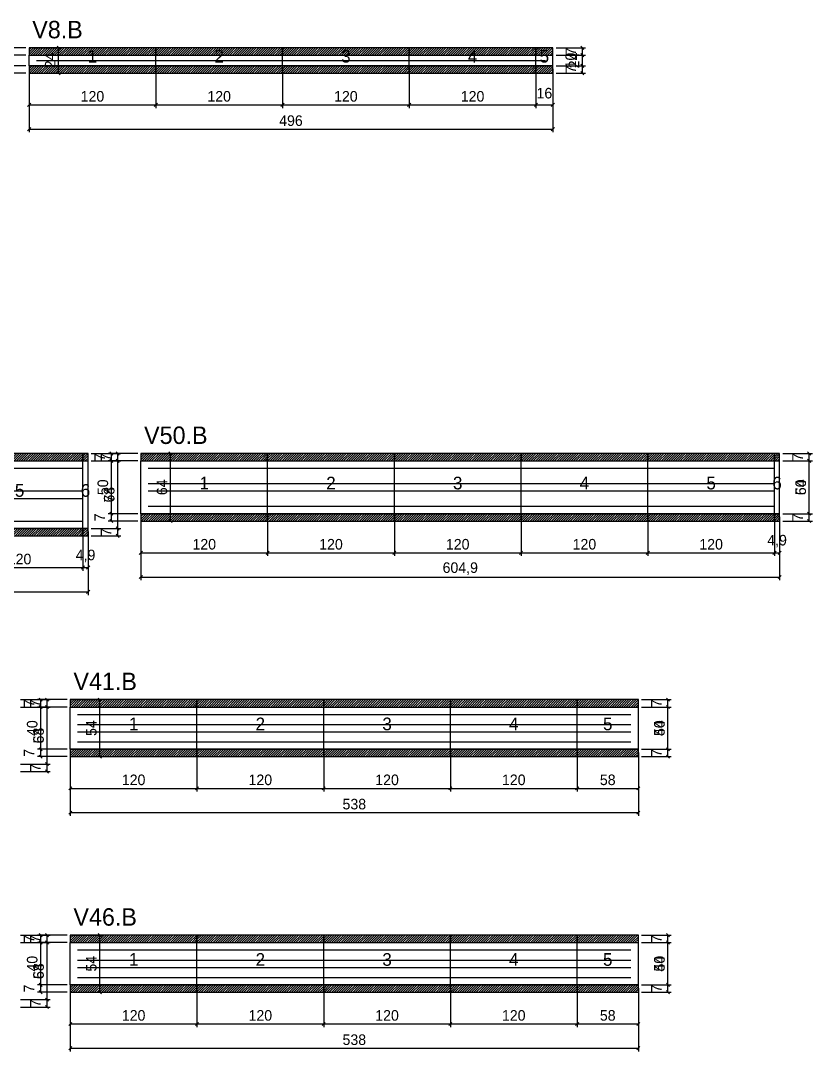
# Model space of a CAD drawing. Extents: x -9000 to 3070, y -8219 to 1250.
# Drawn here: x 732 to 1482, y -8205 to -7229 of the extents above; entities that cross this region are included whole.
import ezdxf
from ezdxf.enums import TextEntityAlignment as Align

# ---------------------------------------------------------------- set-up
doc = ezdxf.new("R2010")
doc.units = 0
for name, color, linetype in [('5', 5, 'Continuous'), ('COTA', 241, 'Continuous'), ('NOMENCLATURA', 7, 'Continuous'), ('Painéis', 200, 'Continuous'), ('SARR_2.2x5', 40, 'Continuous'), ('SARR_2.2x7', 40, 'Continuous'), ('SCO-___-LAJ', 224, 'Continuous')]:
    doc.layers.add(name, color=color, linetype=linetype)
doc.dimstyles.new('PAINEL', dxfattribs={"dimtxt": 10, "dimasz": 3, "dimexe": 3, "dimexo": 3, "dimgap": 3, "dimtad": 1, "dimblk": 'OBLIQUE', "dimblk1": 'OBLIQUE', "dimcen": 2.5, "dimclrd": 4, "dimclre": 4, "dimclrt": 240, "dimazin": 3, "dimtfac": 1, "dimtmove": 0, "dimatfit": 3})

# ---------------------------------------------------------------- blocks, each defined once
blk = doc.blocks.new('_OBLIQUE')
at = {"color": 0, "linetype": 'BYBLOCK'}
blk.add_line((-0.5, -0.5), (0.5, 0.5), dxfattribs=at)

msp = doc.modelspace()

# ---------------------------------------------------------------- hatches: boundary and pattern name
at = {"layer": 'COTA'}
h = msp.add_hatch(dxfattribs=at)
h.set_pattern_fill('ANSI31', scale=0.5)
h.paths.add_polyline_path([(740, -7262), (860, -7262), (860, -7255), (740, -7255)])
h = msp.add_hatch(dxfattribs=at)
h.set_pattern_fill('ANSI31', scale=0.5)
h.paths.add_polyline_path([(860, -7262), (980, -7262), (980, -7255), (860, -7255)])
h = msp.add_hatch(dxfattribs=at)
h.set_pattern_fill('ANSI31', scale=0.5)
h.paths.add_polyline_path([(980, -7262), (1100, -7262), (1100, -7255), (980, -7255)])
h = msp.add_hatch(dxfattribs=at)
h.set_pattern_fill('ANSI31', scale=0.5)
h.paths.add_polyline_path([(1100, -7262), (1220, -7262), (1220, -7255), (1100, -7255)])
h = msp.add_hatch(dxfattribs=at)
h.set_pattern_fill('ANSI31', scale=0.5)
h.paths.add_polyline_path([(1220, -7262), (1236, -7262), (1236, -7255), (1220, -7255)])
h = msp.add_hatch(dxfattribs=at)
h.set_pattern_fill('ANSI31', scale=0.5)
h.paths.add_polyline_path([(740, -7279), (860, -7279), (860, -7272), (740, -7272)])
h = msp.add_hatch(dxfattribs=at)
h.set_pattern_fill('ANSI31', scale=0.5)
h.paths.add_polyline_path([(860, -7279), (980, -7279), (980, -7272), (860, -7272)])
h = msp.add_hatch(dxfattribs=at)
h.set_pattern_fill('ANSI31', scale=0.5)
h.paths.add_polyline_path([(980, -7279), (1100, -7279), (1100, -7272), (980, -7272)])
h = msp.add_hatch(dxfattribs=at)
h.set_pattern_fill('ANSI31', scale=0.5)
h.paths.add_polyline_path([(1100, -7279), (1220, -7279), (1220, -7272), (1100, -7272)])
h = msp.add_hatch(dxfattribs=at)
h.set_pattern_fill('ANSI31', scale=0.5)
h.paths.add_polyline_path([(1220, -7279), (1236, -7279), (1236, -7272), (1220, -7272)])
h = msp.add_hatch(dxfattribs=at)
h.set_pattern_fill('ANSI31', scale=0.5)
h.paths.add_polyline_path([(671, -7646), (791, -7646), (791, -7639), (671, -7639)])
h = msp.add_hatch(dxfattribs=at)
h.set_pattern_fill('ANSI31', scale=0.5)
h.paths.add_polyline_path([(791, -7646), (795.9, -7646), (795.9, -7639), (791, -7639)])
h = msp.add_hatch(dxfattribs=at)
h.set_pattern_fill('ANSI31', scale=0.5)
h.paths.add_polyline_path([(845.9, -7646), (965.9, -7646), (965.9, -7639), (845.9, -7639)])
h = msp.add_hatch(dxfattribs=at)
h.set_pattern_fill('ANSI31', scale=0.5)
h.paths.add_polyline_path([(965.9, -7646), (1085.9, -7646), (1085.9, -7639), (965.9, -7639)])
h = msp.add_hatch(dxfattribs=at)
h.set_pattern_fill('ANSI31', scale=0.5)
h.paths.add_polyline_path([(1085.9, -7646), (1205.9, -7646), (1205.9, -7639), (1085.9, -7639)])
h = msp.add_hatch(dxfattribs=at)
h.set_pattern_fill('ANSI31', scale=0.5)
h.paths.add_polyline_path([(1205.9, -7646), (1325.9, -7646), (1325.9, -7639), (1205.9, -7639)])
h = msp.add_hatch(dxfattribs=at)
h.set_pattern_fill('ANSI31', scale=0.5)
h.paths.add_polyline_path([(1325.9, -7646), (1445.9, -7646), (1445.9, -7639), (1325.9, -7639)])
h = msp.add_hatch(dxfattribs=at)
h.set_pattern_fill('ANSI31', scale=0.5)
h.paths.add_polyline_path([(1445.9, -7646), (1450.8, -7646), (1450.8, -7639), (1445.9, -7639)])
h = msp.add_hatch(dxfattribs=at)
h.set_pattern_fill('ANSI31', scale=0.5)
h.paths.add_polyline_path([(845.9, -7703), (965.9, -7703), (965.9, -7696), (845.9, -7696)])
h = msp.add_hatch(dxfattribs=at)
h.set_pattern_fill('ANSI31', scale=0.5)
h.paths.add_polyline_path([(965.9, -7703), (1085.9, -7703), (1085.9, -7696), (965.9, -7696)])
h = msp.add_hatch(dxfattribs=at)
h.set_pattern_fill('ANSI31', scale=0.5)
h.paths.add_polyline_path([(1085.9, -7703), (1205.9, -7703), (1205.9, -7696), (1085.9, -7696)])
h = msp.add_hatch(dxfattribs=at)
h.set_pattern_fill('ANSI31', scale=0.5)
h.paths.add_polyline_path([(1205.9, -7703), (1325.9, -7703), (1325.9, -7696), (1205.9, -7696)])
h = msp.add_hatch(dxfattribs=at)
h.set_pattern_fill('ANSI31', scale=0.5)
h.paths.add_polyline_path([(1325.9, -7703), (1445.9, -7703), (1445.9, -7696), (1325.9, -7696)])
h = msp.add_hatch(dxfattribs=at)
h.set_pattern_fill('ANSI31', scale=0.5)
h.paths.add_polyline_path([(1445.9, -7703), (1450.8, -7703), (1450.8, -7696), (1445.9, -7696)])
h = msp.add_hatch(dxfattribs=at)
h.set_pattern_fill('ANSI31', scale=0.5)
h.paths.add_polyline_path([(671, -7717), (791, -7717), (791, -7710), (671, -7710)])
h = msp.add_hatch(dxfattribs=at)
h.set_pattern_fill('ANSI31', scale=0.5)
h.paths.add_polyline_path([(791, -7717), (795.9, -7717), (795.9, -7710), (791, -7710)])
h = msp.add_hatch(dxfattribs=at)
h.set_pattern_fill('ANSI31', scale=0.5)
h.paths.add_polyline_path([(779, -7879), (899, -7879), (899, -7872), (779, -7872)])
h = msp.add_hatch(dxfattribs=at)
h.set_pattern_fill('ANSI31', scale=0.5)
h.paths.add_polyline_path([(899, -7879), (1019, -7879), (1019, -7872), (899, -7872)])
h = msp.add_hatch(dxfattribs=at)
h.set_pattern_fill('ANSI31', scale=0.5)
h.paths.add_polyline_path([(1019, -7879), (1139, -7879), (1139, -7872), (1019, -7872)])
h = msp.add_hatch(dxfattribs=at)
h.set_pattern_fill('ANSI31', scale=0.5)
h.paths.add_polyline_path([(1139, -7879), (1259, -7879), (1259, -7872), (1139, -7872)])
h = msp.add_hatch(dxfattribs=at)
h.set_pattern_fill('ANSI31', scale=0.5)
h.paths.add_polyline_path([(1259, -7879), (1317, -7879), (1317, -7872), (1259, -7872)])
h = msp.add_hatch(dxfattribs=at)
h.set_pattern_fill('ANSI31', scale=0.5)
h.paths.add_polyline_path([(779, -7926), (899, -7926), (899, -7919), (779, -7919)])
h = msp.add_hatch(dxfattribs=at)
h.set_pattern_fill('ANSI31', scale=0.5)
h.paths.add_polyline_path([(899, -7926), (1019, -7926), (1019, -7919), (899, -7919)])
h = msp.add_hatch(dxfattribs=at)
h.set_pattern_fill('ANSI31', scale=0.5)
h.paths.add_polyline_path([(1019, -7926), (1139, -7926), (1139, -7919), (1019, -7919)])
h = msp.add_hatch(dxfattribs=at)
h.set_pattern_fill('ANSI31', scale=0.5)
h.paths.add_polyline_path([(1139, -7926), (1259, -7926), (1259, -7919), (1139, -7919)])
h = msp.add_hatch(dxfattribs=at)
h.set_pattern_fill('ANSI31', scale=0.5)
h.paths.add_polyline_path([(1259, -7926), (1317, -7926), (1317, -7919), (1259, -7919)])
h = msp.add_hatch(dxfattribs=at)
h.set_pattern_fill('ANSI31', scale=0.5)
h.paths.add_polyline_path([(779, -8102), (899, -8102), (899, -8095), (779, -8095)])
h = msp.add_hatch(dxfattribs=at)
h.set_pattern_fill('ANSI31', scale=0.5)
h.paths.add_polyline_path([(899, -8102), (1019, -8102), (1019, -8095), (899, -8095)])
h = msp.add_hatch(dxfattribs=at)
h.set_pattern_fill('ANSI31', scale=0.5)
h.paths.add_polyline_path([(1019, -8102), (1139, -8102), (1139, -8095), (1019, -8095)])
h = msp.add_hatch(dxfattribs=at)
h.set_pattern_fill('ANSI31', scale=0.5)
h.paths.add_polyline_path([(1139, -8102), (1259, -8102), (1259, -8095), (1139, -8095)])
h = msp.add_hatch(dxfattribs=at)
h.set_pattern_fill('ANSI31', scale=0.5)
h.paths.add_polyline_path([(1259, -8102), (1317, -8102), (1317, -8095), (1259, -8095)])
h = msp.add_hatch(dxfattribs=at)
h.set_pattern_fill('ANSI31', scale=0.5)
h.paths.add_polyline_path([(779, -8149), (899, -8149), (899, -8142), (779, -8142)])
h = msp.add_hatch(dxfattribs=at)
h.set_pattern_fill('ANSI31', scale=0.5)
h.paths.add_polyline_path([(899, -8149), (1019, -8149), (1019, -8142), (899, -8142)])
h = msp.add_hatch(dxfattribs=at)
h.set_pattern_fill('ANSI31', scale=0.5)
h.paths.add_polyline_path([(1019, -8149), (1139, -8149), (1139, -8142), (1019, -8142)])
h = msp.add_hatch(dxfattribs=at)
h.set_pattern_fill('ANSI31', scale=0.5)
h.paths.add_polyline_path([(1139, -8149), (1259, -8149), (1259, -8142), (1139, -8142)])
h = msp.add_hatch(dxfattribs=at)
h.set_pattern_fill('ANSI31', scale=0.5)
h.paths.add_polyline_path([(1259, -8149), (1317, -8149), (1317, -8142), (1259, -8142)])

# ---------------------------------------------------------------- linework, layer by layer
at = {"layer": 'Painéis'}
for p, q in [((740, -7262), (860, -7262)), ((740, -7272), (740, -7262)), ((860, -7272), (860, -7262)), ((860, -7272), (860, -7262)), ((860, -7262), (980, -7262)), ((860, -7272), (860, -7262)), ((980, -7272), (980, -7262)), ((980, -7272), (980, -7262)), ((980, -7262), (1100, -7262)), ((980, -7272), (980, -7262)), ((1100, -7272), (1100, -7262)), ((1100, -7272), (1100, -7262)), ((1100, -7262), (1220, -7262)), ((1100, -7272), (1100, -7262)), ((1220, -7272), (1220, -7262)), ((1220, -7272), (1220, -7262)), ((1220, -7262), (1236, -7262)), ((1220, -7272), (1220, -7262)), ((1236, -7272), (1236, -7262)), ((740, -7272), (860, -7272)), ((860, -7272), (980, -7272)), ((980, -7272), (1100, -7272)), ((1100, -7272), (1220, -7272)), ((1220, -7272), (1236, -7272)), ((671, -7646), (791, -7646)), ((791, -7710), (791, -7646)), ((791, -7710), (791, -7646)), ((791, -7646), (795.9, -7646)), ((791, -7710), (791, -7646)), ((795.9, -7710), (795.9, -7646)), ((845.9, -7646), (965.9, -7646)), ((845.9, -7696), (845.9, -7646)), ((965.9, -7696), (965.9, -7646)), ((965.9, -7696), (965.9, -7646)), ((965.9, -7646), (1085.9, -7646)), ((965.9, -7696), (965.9, -7646)), ((1085.9, -7696), (1085.9, -7646)), ((1085.9, -7696), (1085.9, -7646)), ((1085.9, -7646), (1205.9, -7646)), ((1085.9, -7696), (1085.9, -7646)), ((1205.9, -7696), (1205.9, -7646)), ((1205.9, -7696), (1205.9, -7646)), ((1205.9, -7646), (1325.9, -7646)), ((1205.9, -7696), (1205.9, -7646)), ((1325.9, -7696), (1325.9, -7646)), ((1325.9, -7696), (1325.9, -7646)), ((1325.9, -7646), (1445.9, -7646)), ((1325.9, -7696), (1325.9, -7646)), ((1445.9, -7696), (1445.9, -7646)), ((1445.9, -7696), (1445.9, -7646)), ((1445.9, -7646), (1450.8, -7646)), ((1445.9, -7696), (1445.9, -7646)), ((1450.8, -7696), (1450.8, -7646)), ((845.9, -7696), (965.9, -7696)), ((965.9, -7696), (1085.9, -7696)), ((1085.9, -7696), (1205.9, -7696)), ((1205.9, -7696), (1325.9, -7696)), ((1325.9, -7696), (1445.9, -7696)), ((1445.9, -7696), (1450.8, -7696)), ((671, -7710), (791, -7710)), ((791, -7710), (795.9, -7710)), ((779, -7879), (899, -7879)), ((779, -7919), (779, -7879)), ((899, -7919), (899, -7879)), ((899, -7919), (899, -7879)), ((899, -7879), (1019, -7879)), ((899, -7919), (899, -7879)), ((1019, -7919), (1019, -7879)), ((1019, -7919), (1019, -7879)), ((1019, -7879), (1139, -7879)), ((1019, -7919), (1019, -7879)), ((1139, -7919), (1139, -7879)), ((1139, -7919), (1139, -7879)), ((1139, -7879), (1259, -7879)), ((1139, -7919), (1139, -7879)), ((1259, -7919), (1259, -7879)), ((1259, -7919), (1259, -7879)), ((1259, -7879), (1317, -7879)), ((1259, -7919), (1259, -7879)), ((1317, -7919), (1317, -7879)), ((779, -7919), (899, -7919)), ((899, -7919), (1019, -7919)), ((1019, -7919), (1139, -7919)), ((1139, -7919), (1259, -7919)), ((1259, -7919), (1317, -7919)), ((779, -8102), (899, -8102)), ((779, -8142), (779, -8102)), ((899, -8142), (899, -8102)), ((899, -8142), (899, -8102)), ((899, -8102), (1019, -8102)), ((899, -8142), (899, -8102)), ((1019, -8142), (1019, -8102)), ((1019, -8142), (1019, -8102)), ((1019, -8102), (1139, -8102)), ((1019, -8142), (1019, -8102)), ((1139, -8142), (1139, -8102)), ((1139, -8142), (1139, -8102)), ((1139, -8102), (1259, -8102)), ((1139, -8142), (1139, -8102)), ((1259, -8142), (1259, -8102)), ((1259, -8142), (1259, -8102)), ((1259, -8102), (1317, -8102)), ((1259, -8142), (1259, -8102)), ((1317, -8142), (1317, -8102)), ((779, -8142), (899, -8142)), ((899, -8142), (1019, -8142)), ((1019, -8142), (1139, -8142)), ((1139, -8142), (1259, -8142)), ((1259, -8142), (1317, -8142))]:
    msp.add_line(p, q, dxfattribs=at)
at = {"layer": 'SARR_2.2x5'}
for points in [[(747, -7267), (860, -7267)], [(747, -7267), (860, -7267)], [(860, -7267), (980, -7267)], [(860, -7267), (980, -7267)], [(980, -7267), (1100, -7267)], [(980, -7267), (1100, -7267)], [(1100, -7267), (1220, -7267)], [(1100, -7267), (1220, -7267)], [(1220, -7267), (1229, -7267)], [(1220, -7267), (1229, -7267)]]:
    msp.add_lwpolyline(points, dxfattribs=at)
at = {"layer": 'SARR_2.2x7'}
for points in [[(671, -7653), (791, -7653)], [(671, -7653), (791, -7653)], [(852.9, -7653), (965.9, -7653)], [(852.9, -7653), (965.9, -7653)], [(965.9, -7653), (1085.9, -7653)], [(965.9, -7653), (1085.9, -7653)], [(1085.9, -7653), (1205.9, -7653)], [(1085.9, -7653), (1205.9, -7653)], [(1205.9, -7653), (1325.9, -7653)], [(1205.9, -7653), (1325.9, -7653)], [(1325.9, -7653), (1445.9, -7653)], [(1325.9, -7653), (1445.9, -7653)], [(852.9, -7667.5), (965.9, -7667.5)], [(852.9, -7667.5), (965.9, -7667.5)], [(965.9, -7667.5), (1085.9, -7667.5)], [(965.9, -7667.5), (1085.9, -7667.5)], [(1085.9, -7667.5), (1205.9, -7667.5)], [(1085.9, -7667.5), (1205.9, -7667.5)], [(1205.9, -7667.5), (1325.9, -7667.5)], [(1205.9, -7667.5), (1325.9, -7667.5)], [(1325.9, -7667.5), (1445.9, -7667.5)], [(1325.9, -7667.5), (1445.9, -7667.5)], [(671, -7674.5), (791, -7674.5)], [(671, -7674.5), (791, -7674.5)], [(852.9, -7674.5), (965.9, -7674.5)], [(852.9, -7674.5), (965.9, -7674.5)], [(965.9, -7674.5), (1085.9, -7674.5)], [(965.9, -7674.5), (1085.9, -7674.5)], [(1085.9, -7674.5), (1205.9, -7674.5)], [(1085.9, -7674.5), (1205.9, -7674.5)], [(1205.9, -7674.5), (1325.9, -7674.5)], [(1205.9, -7674.5), (1325.9, -7674.5)], [(1325.9, -7674.5), (1445.9, -7674.5)], [(1325.9, -7674.5), (1445.9, -7674.5)], [(671, -7681.5), (791, -7681.5)], [(671, -7681.5), (791, -7681.5)], [(852.9, -7689), (965.9, -7689)], [(852.9, -7689), (965.9, -7689)], [(965.9, -7689), (1085.9, -7689)], [(965.9, -7689), (1085.9, -7689)], [(1085.9, -7689), (1205.9, -7689)], [(1085.9, -7689), (1205.9, -7689)], [(1205.9, -7689), (1325.9, -7689)], [(1205.9, -7689), (1325.9, -7689)], [(1325.9, -7689), (1445.9, -7689)], [(1325.9, -7689), (1445.9, -7689)], [(671, -7703), (791, -7703)], [(671, -7703), (791, -7703)], [(786, -7886), (899, -7886)], [(786, -7886), (899, -7886)], [(899, -7886), (1019, -7886)], [(899, -7886), (1019, -7886)], [(1019, -7886), (1139, -7886)], [(1019, -7886), (1139, -7886)], [(1139, -7886), (1259, -7886)], [(1139, -7886), (1259, -7886)], [(1259, -7886), (1310, -7886)], [(1259, -7886), (1310, -7886)], [(786, -7895.5), (899, -7895.5)], [(786, -7895.5), (899, -7895.5)], [(786, -7902.5), (899, -7902.5)], [(786, -7902.5), (899, -7902.5)], [(899, -7895.5), (1019, -7895.5)], [(899, -7895.5), (1019, -7895.5)], [(899, -7902.5), (1019, -7902.5)], [(899, -7902.5), (1019, -7902.5)], [(1019, -7895.5), (1139, -7895.5)], [(1019, -7895.5), (1139, -7895.5)], [(1019, -7902.5), (1139, -7902.5)], [(1019, -7902.5), (1139, -7902.5)], [(1139, -7895.5), (1259, -7895.5)], [(1139, -7895.5), (1259, -7895.5)], [(1139, -7902.5), (1259, -7902.5)], [(1139, -7902.5), (1259, -7902.5)], [(1259, -7895.5), (1310, -7895.5)], [(1259, -7895.5), (1310, -7895.5)], [(1259, -7902.5), (1310, -7902.5)], [(1259, -7902.5), (1310, -7902.5)], [(786, -7912), (899, -7912)], [(786, -7912), (899, -7912)], [(899, -7912), (1019, -7912)], [(899, -7912), (1019, -7912)], [(1019, -7912), (1139, -7912)], [(1019, -7912), (1139, -7912)], [(1139, -7912), (1259, -7912)], [(1139, -7912), (1259, -7912)], [(1259, -7912), (1310, -7912)], [(1259, -7912), (1310, -7912)], [(786, -8109), (899, -8109)], [(786, -8109), (899, -8109)], [(899, -8109), (1019, -8109)], [(899, -8109), (1019, -8109)], [(1019, -8109), (1139, -8109)], [(1019, -8109), (1139, -8109)], [(1139, -8109), (1259, -8109)], [(1139, -8109), (1259, -8109)], [(1259, -8109), (1310, -8109)], [(1259, -8109), (1310, -8109)], [(786, -8118.5), (899, -8118.5)], [(786, -8118.5), (899, -8118.5)], [(786, -8125.5), (899, -8125.5)], [(786, -8125.5), (899, -8125.5)], [(899, -8118.5), (1019, -8118.5)], [(899, -8118.5), (1019, -8118.5)], [(899, -8125.5), (1019, -8125.5)], [(899, -8125.5), (1019, -8125.5)], [(1019, -8118.5), (1139, -8118.5)], [(1019, -8118.5), (1139, -8118.5)], [(1019, -8125.5), (1139, -8125.5)], [(1019, -8125.5), (1139, -8125.5)], [(1139, -8118.5), (1259, -8118.5)], [(1139, -8118.5), (1259, -8118.5)], [(1139, -8125.5), (1259, -8125.5)], [(1139, -8125.5), (1259, -8125.5)], [(1259, -8118.5), (1310, -8118.5)], [(1259, -8118.5), (1310, -8118.5)], [(1259, -8125.5), (1310, -8125.5)], [(1259, -8125.5), (1310, -8125.5)], [(786, -8135), (899, -8135)], [(786, -8135), (899, -8135)], [(899, -8135), (1019, -8135)], [(899, -8135), (1019, -8135)], [(1019, -8135), (1139, -8135)], [(1019, -8135), (1139, -8135)], [(1139, -8135), (1259, -8135)], [(1139, -8135), (1259, -8135)], [(1259, -8135), (1310, -8135)], [(1259, -8135), (1310, -8135)]]:
    msp.add_lwpolyline(points, dxfattribs=at)
at = {"layer": 'SCO-___-LAJ'}
for points in [[(740, -7262), (860, -7262), (860, -7255), (740, -7255)], [(860, -7262), (980, -7262), (980, -7255), (860, -7255)], [(980, -7262), (1100, -7262), (1100, -7255), (980, -7255)], [(1100, -7262), (1220, -7262), (1220, -7255), (1100, -7255)], [(1220, -7262), (1236, -7262), (1236, -7255), (1220, -7255)], [(740, -7279), (860, -7279), (860, -7272), (740, -7272)], [(860, -7279), (980, -7279), (980, -7272), (860, -7272)], [(980, -7279), (1100, -7279), (1100, -7272), (980, -7272)], [(1100, -7279), (1220, -7279), (1220, -7272), (1100, -7272)], [(1220, -7279), (1236, -7279), (1236, -7272), (1220, -7272)], [(671, -7646), (791, -7646), (791, -7639), (671, -7639)], [(791, -7646), (795.9, -7646), (795.9, -7639), (791, -7639)], [(845.9, -7646), (965.9, -7646), (965.9, -7639), (845.9, -7639)], [(965.9, -7646), (1085.9, -7646), (1085.9, -7639), (965.9, -7639)], [(1085.9, -7646), (1205.9, -7646), (1205.9, -7639), (1085.9, -7639)], [(1205.9, -7646), (1325.9, -7646), (1325.9, -7639), (1205.9, -7639)], [(1325.9, -7646), (1445.9, -7646), (1445.9, -7639), (1325.9, -7639)], [(1445.9, -7646), (1450.8, -7646), (1450.8, -7639), (1445.9, -7639)], [(845.9, -7703), (965.9, -7703), (965.9, -7696), (845.9, -7696)], [(965.9, -7703), (1085.9, -7703), (1085.9, -7696), (965.9, -7696)], [(1085.9, -7703), (1205.9, -7703), (1205.9, -7696), (1085.9, -7696)], [(1205.9, -7703), (1325.9, -7703), (1325.9, -7696), (1205.9, -7696)], [(1325.9, -7703), (1445.9, -7703), (1445.9, -7696), (1325.9, -7696)], [(1445.9, -7703), (1450.8, -7703), (1450.8, -7696), (1445.9, -7696)], [(671, -7717), (791, -7717), (791, -7710), (671, -7710)], [(791, -7717), (795.9, -7717), (795.9, -7710), (791, -7710)], [(779, -7879), (899, -7879), (899, -7872), (779, -7872)], [(899, -7879), (1019, -7879), (1019, -7872), (899, -7872)], [(1019, -7879), (1139, -7879), (1139, -7872), (1019, -7872)], [(1139, -7879), (1259, -7879), (1259, -7872), (1139, -7872)], [(1259, -7879), (1317, -7879), (1317, -7872), (1259, -7872)], [(779, -7926), (899, -7926), (899, -7919), (779, -7919)], [(899, -7926), (1019, -7926), (1019, -7919), (899, -7919)], [(1019, -7926), (1139, -7926), (1139, -7919), (1019, -7919)], [(1139, -7926), (1259, -7926), (1259, -7919), (1139, -7919)], [(1259, -7926), (1317, -7926), (1317, -7919), (1259, -7919)], [(779, -8102), (899, -8102), (899, -8095), (779, -8095)], [(899, -8102), (1019, -8102), (1019, -8095), (899, -8095)], [(1019, -8102), (1139, -8102), (1139, -8095), (1019, -8095)], [(1139, -8102), (1259, -8102), (1259, -8095), (1139, -8095)], [(1259, -8102), (1317, -8102), (1317, -8095), (1259, -8095)], [(779, -8149), (899, -8149), (899, -8142), (779, -8142)], [(899, -8149), (1019, -8149), (1019, -8142), (899, -8142)], [(1019, -8149), (1139, -8149), (1139, -8142), (1019, -8142)], [(1139, -8149), (1259, -8149), (1259, -8142), (1139, -8142)], [(1259, -8149), (1317, -8149), (1317, -8142), (1259, -8142)]]:
    msp.add_lwpolyline(points, close=True, dxfattribs=at)

# ---------------------------------------------------------------- texts
at = {"layer": '5'}
for s, p in [('1', (800, -7263)), ('2', (920, -7263)), ('3', (1040, -7263)), ('4', (1160, -7263)), ('5', (1228, -7263)), ('5', (731, -7674)), ('6', (793.45, -7674)), ('1', (905.9, -7667)), ('2', (1025.9, -7667)), ('3', (1145.9, -7667)), ('4', (1265.9, -7667)), ('5', (1385.9, -7667)), ('6', (1448.35, -7667)), ('1', (839, -7895)), ('2', (959, -7895)), ('3', (1079, -7895)), ('4', (1199, -7895)), ('5', (1288, -7895)), ('1', (839, -8118)), ('2', (959, -8118)), ('3', (1079, -8118)), ('4', (1199, -8118)), ('5', (1288, -8118))]:
    msp.add_text(s, height=12, dxfattribs=at).set_placement(p, align=Align.MIDDLE_CENTER)
at = {"layer": 'NOMENCLATURA'}
for s, p in [('V8.B', (743, -7246)), ('V50.B', (848.9, -7630)), ('V41.B', (782, -7863)), ('V46.B', (782, -8086))]:
    msp.add_text(s, height=16.5, dxfattribs=at).set_placement(p)

# ---------------------------------------------------------------- dimensions: what is measured, and where the dimension line sits
at = {"layer": 'COTA'}
for base, p1, p2 in [((712, -7262), (740, -7262), (740, -7255)), ((712, -7272), (740, -7272), (740, -7262)), ((768, -7279), (740, -7279), (740, -7255)), ((1264, -7279), (1236, -7279), (1236, -7255)), ((1264, -7262), (1236, -7262), (1236, -7255)), ((1264, -7272), (1236, -7272), (1236, -7262)), ((712, -7279), (740, -7279), (740, -7272)), ((1264, -7279), (1236, -7279), (1236, -7272)), ((823.9, -7717), (795.9, -7717), (795.9, -7639)), ((823.9, -7646), (795.9, -7646), (795.9, -7639)), ((817.9, -7646), (845.9, -7646), (845.9, -7639)), ((873.9, -7703), (845.9, -7703), (845.9, -7639)), ((1478.8, -7703), (1450.8, -7703), (1450.8, -7639)), ((1478.8, -7646), (1450.8, -7646), (1450.8, -7639)), ((823.9, -7710), (795.9, -7710), (795.9, -7646)), ((817.9, -7696), (845.9, -7696), (845.9, -7646)), ((1478.8, -7696), (1450.8, -7696), (1450.8, -7646)), ((817.9, -7703), (845.9, -7703), (845.9, -7696)), ((1478.8, -7703), (1450.8, -7703), (1450.8, -7696)), ((823.9, -7717), (795.9, -7717), (795.9, -7710)), ((757, -7940), (729, -7940), (729, -7872)), ((757, -7879), (729, -7879), (729, -7872)), ((751, -7879), (779, -7879), (779, -7872)), ((807, -7926), (779, -7926), (779, -7872)), ((1345, -7926), (1317, -7926), (1317, -7872)), ((1345, -7879), (1317, -7879), (1317, -7872)), ((757, -7933), (729, -7933), (729, -7879)), ((751, -7919), (779, -7919), (779, -7879)), ((1345, -7919), (1317, -7919), (1317, -7879)), ((751, -7926), (779, -7926), (779, -7919)), ((1345, -7926), (1317, -7926), (1317, -7919)), ((757, -7940), (729, -7940), (729, -7933)), ((757, -8163), (729, -8163), (729, -8095)), ((757, -8102), (729, -8102), (729, -8095)), ((751, -8102), (779, -8102), (779, -8095)), ((807, -8149), (779, -8149), (779, -8095)), ((1345, -8149), (1317, -8149), (1317, -8095)), ((1345, -8102), (1317, -8102), (1317, -8095)), ((757, -8156), (729, -8156), (729, -8102)), ((751, -8142), (779, -8142), (779, -8102)), ((1345, -8142), (1317, -8142), (1317, -8102)), ((751, -8149), (779, -8149), (779, -8142)), ((1345, -8149), (1317, -8149), (1317, -8142)), ((757, -8163), (729, -8163), (729, -8156))]:
    msp.add_linear_dim(base=base, p1=p1, p2=p2, angle=90, dimstyle='PAINEL', dxfattribs=at).render()
for base, p1, p2 in [((740, -7309), (740, -7272), (860, -7272)), ((740, -7332), (740, -7272), (1236, -7272)), ((860, -7309), (860, -7272), (980, -7272)), ((980, -7309), (980, -7272), (1100, -7272)), ((1100, -7309), (1100, -7272), (1220, -7272)), ((1220, -7309), (1220, -7272), (1236, -7272)), ((845.9, -7733), (845.9, -7696), (965.9, -7696)), ((845.9, -7756), (845.9, -7696), (1450.8, -7696)), ((965.9, -7733), (965.9, -7696), (1085.9, -7696)), ((1085.9, -7733), (1085.9, -7696), (1205.9, -7696)), ((1205.9, -7733), (1205.9, -7696), (1325.9, -7696)), ((1325.9, -7733), (1325.9, -7696), (1445.9, -7696)), ((1445.9, -7733), (1445.9, -7696), (1450.8, -7696)), ((191, -7770), (191, -7710), (795.9, -7710)), ((671, -7747), (671, -7710), (791, -7710)), ((791, -7747), (791, -7710), (795.9, -7710)), ((779, -7956), (779, -7919), (899, -7919)), ((779, -7979), (779, -7919), (1317, -7919)), ((899, -7956), (899, -7919), (1019, -7919)), ((1019, -7956), (1019, -7919), (1139, -7919)), ((1139, -7956), (1139, -7919), (1259, -7919)), ((1259, -7956), (1259, -7919), (1317, -7919)), ((779, -8179), (779, -8142), (899, -8142)), ((779, -8202), (779, -8142), (1317, -8142)), ((899, -8179), (899, -8142), (1019, -8142)), ((1019, -8179), (1019, -8142), (1139, -8142)), ((1139, -8179), (1139, -8142), (1259, -8142)), ((1259, -8179), (1259, -8142), (1317, -8142))]:
    msp.add_linear_dim(base=base, p1=p1, p2=p2, dimstyle='PAINEL', dxfattribs=at).render()

doc.saveas('drawing.dxf')
